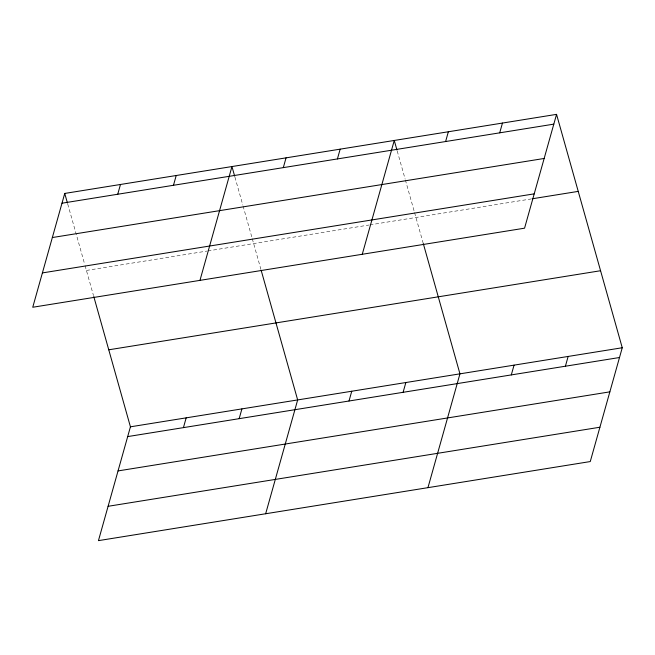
<?xml version="1.0" encoding="UTF-8"?>
<svg xmlns="http://www.w3.org/2000/svg" width="655" height="655" viewBox="0 0 655 655"><rect width="100%" height="100%" fill="white"/><g stroke="black" fill="none" stroke-linecap="round" stroke-linejoin="round"><path stroke-width="0.49" stroke-dasharray="3.27 2.46" d="M86.419 270.45L206.857 251.086M207.856 250.93L368.847 225.042M369.854 224.886L531.148 198.948M397.241 151.051L405.101 178.962M405.371 179.928L414.312 211.696M414.582 212.662L423.294 243.603M234.94 177.145L242.8 205.056M243.07 206.022L252.011 237.79M252.281 238.756L260.993 269.696M67.727 204.024L84.798 264.677M85.068 265.635L93.501 295.61"/><path stroke-width="0.98" d="M64.739 193.438L32.75 307.252L524.565 228.186L556.553 114.363L64.739 193.438L67.449 203.066M117.736 194.248L120.479 184.473M173.477 185.283L176.22 175.515M93.78 296.576L130.435 426.814L98.446 540.637L590.261 461.562L622.25 347.748L556.553 114.363M199.963 280.373L231.96 166.55L234.67 176.179M183.433 427.625L186.176 417.857M283.312 167.623L286.055 157.855M239.165 418.668L241.916 408.892M337.415 158.928L340.158 149.16M265.66 513.749L297.657 399.935L261.263 270.662M362.264 254.279L394.261 140.457L396.971 150.085M349.009 401.007L351.751 391.24M445.613 141.529L448.356 131.761M403.103 392.312L405.854 382.536M499.708 132.834L502.459 123.066M427.961 487.656L459.949 373.841L423.294 243.603M511.301 374.914L514.052 365.146M565.404 366.219L568.147 356.443M61.996 203.206L553.811 124.139M52.343 237.544L544.158 158.469M42.403 272.914L534.218 193.847M532.147 198.792L578.234 191.383M108.755 349.803L600.569 270.728M130.435 426.814L622.25 347.748M127.692 436.59L619.507 357.515M118.039 470.92L609.854 391.854M108.091 506.299L599.906 427.232"/></g></svg>
